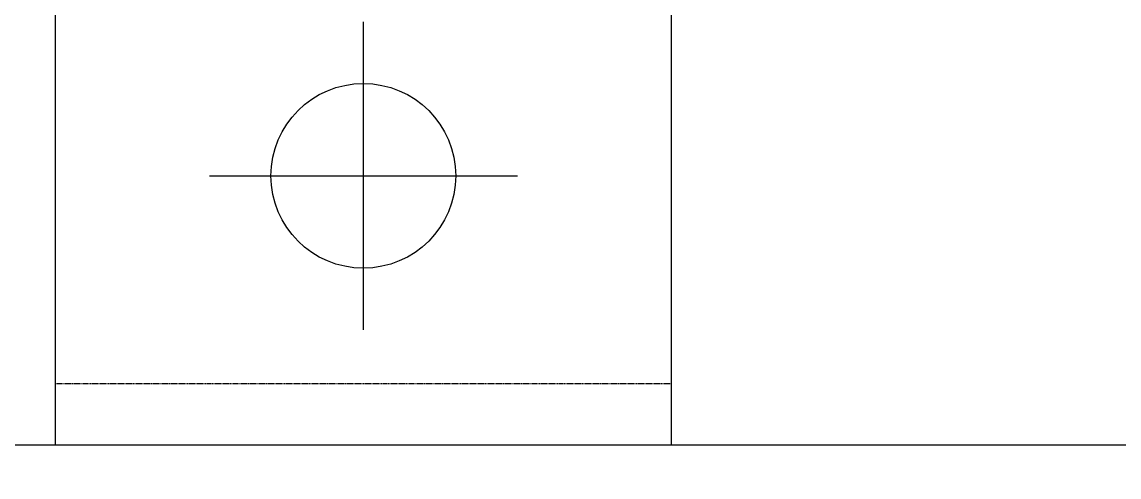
# Model space of a CAD drawing. Header units: inches. Extents: x -246336 to 136055, y -106871 to 69513.
# Drawn here: x -165227.1 to -164870.8, y -32182.1 to -32034.2 of the extents above; entities that cross this region are included whole.
import ezdxf

# ---------------------------------------------------------------- set-up
doc = ezdxf.new("R2010")
doc.units = ezdxf.units.IN
doc.header["$MEASUREMENT"] = 0
doc.linetypes.add('DASHEDX2', pattern=[1.5, 1, -0.5])
doc.layers.add('D-XA', color=7, linetype='Continuous')
doc.layers.add('XA-TT1', color=7, linetype='Continuous')
doc.styles.add('COM2', font='complex.shx', dxfattribs={"width": 0.9, "oblique": 10, "height": 2})
doc.dimstyles.new('PKT2', dxfattribs={"dimtxt": 2, "dimasz": 1.5, "dimexe": 3, "dimexo": 2, "dimgap": 1, "dimtad": 0, "dimtoh": 1, "dimdec": 1, "dimdsep": 46, "dimtxsty": 'COM2', "dimcen": -4, "dimdle": 3, "dimclrd": 4, "dimclre": 4, "dimadec": 0, "dimazin": 0, "dimtfac": 1, "dimtdec": 1, "dimtmove": 0, "dimatfit": 3, "dimfxl": 1, "dimtvp": 1, "dimtolj": 1, "dimtzin": 0, "dimarcsym": 0})

msp = doc.modelspace()

# ---------------------------------------------------------------- linework, layer by layer
at = {"layer": 'XA-TT1', "color": 7, "linetype": 'Continuous'}
for p, q in [((-165116.232, -32134.239), (-165116.232, -32034.239)), ((-165166.232, -32084.239), (-165066.232, -32084.239))]:
    msp.add_line(p, q, dxfattribs=at)
at = {"layer": 'XA-TT1', "color": 7}
for points in [[(-165591.232, -32171.739), (-165591.232, -31971.739), (-161741.232, -31971.739), (-161741.232, -32171.739)], [(-165216.232, -32171.739), (-165216.232, -31971.739), (-165016.232, -31971.739), (-165016.232, -32171.739)]]:
    msp.add_lwpolyline(points, close=True, dxfattribs=at)
at = {"layer": 'XA-TT1', "color": 7, "linetype": 'DASHEDX2', "ltscale": 0.3}
msp.add_lwpolyline([(-165216.232, -32151.739), (-165016.232, -32151.739)], dxfattribs=at)
at = {"layer": 'XA-TT1', "color": 7}
msp.add_circle((-165116.232, -32084.239), 30, dxfattribs=at)

# ---------------------------------------------------------------- leaders
at = {"layer": 'D-XA', "color": 7}
msp.add_leader([(-164636.431, -32117.597), (-164754.856, -32455.892), (-165181.894, -32455.892)], dimstyle='PKT2', dxfattribs=at)

doc.saveas('drawing.dxf')
